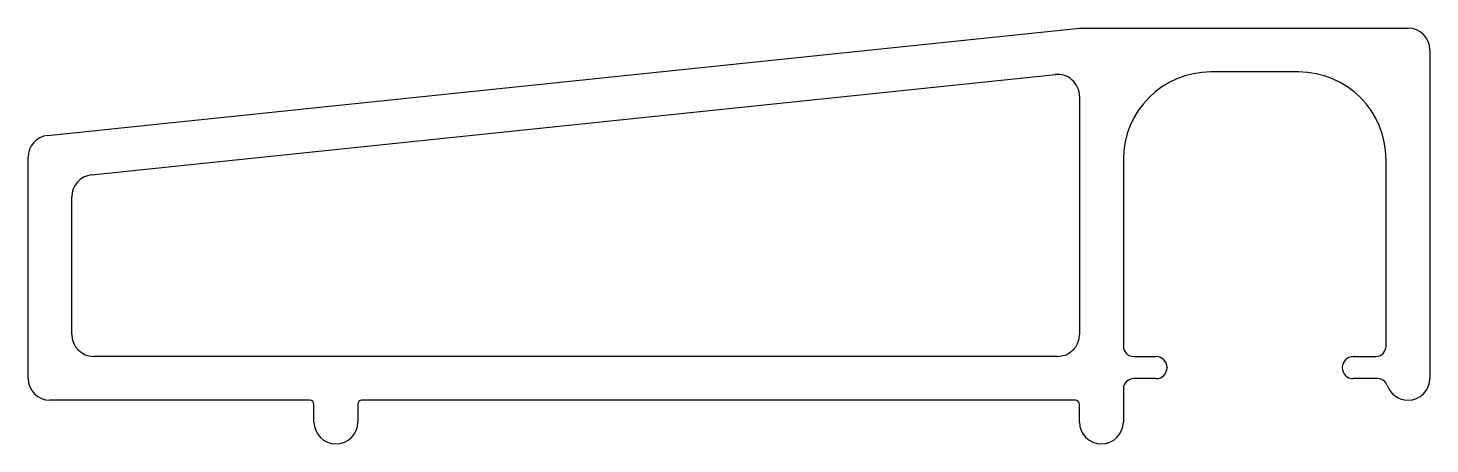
# Model space of a CAD drawing. Extents: x -33 to 68, y -17 to 14.
import ezdxf

# ---------------------------------------------------------------- set-up
doc = ezdxf.new("R2010")
doc.units = 0
doc.header["$MEASUREMENT"] = 0
doc.layers.get('0').update_dxf_attribs({"linetype": 'CONTINUOUS'})

msp = doc.modelspace()

# ---------------------------------------------------------------- linework, layer by layer
for p, q in [((-31.73, 5.86), (43.05, 13.65)), ((43.05, 13.65), (66.86, 13.65)), ((68.45, 12.06), (68.45, -11.75)), ((-28.55, 3), (41.3, 10.28)), ((58.92, 10.47), (52.58, 10.47)), ((43.05, 8.7), (43.05, -8.57)), ((-33.15, -11.75), (-33.15, 4.28)), ((46.23, 4.12), (46.23, -9.42)), ((65.27, -9.42), (65.27, 4.12)), ((-29.98, -8.57), (-29.98, 1.42)), ((41.46, -10.16), (-28.39, -10.16)), ((46.98, -10.17), (48.61, -10.17)), ((49.4, -10.97), (49.4, -10.98)), ((62.1, -10.98), (62.1, -10.97)), ((62.89, -10.17), (64.52, -10.17)), ((48.61, -11.77), (46.98, -11.77)), ((64.65, -11.77), (62.89, -11.77)), ((46.23, -12.52), (46.23, -13.34)), ((-12.73, -13.34), (-31.56, -13.34)), ((-12.43, -14.92), (-12.43, -13.64)), ((-9.26, -13.64), (-9.26, -14.92)), ((42.75, -13.34), (-8.96, -13.34)), ((43.05, -14.92), (43.05, -13.64)), ((46.23, -13.34), (46.23, -14.92)), ((66.86, -13.34), (66.86, -13.34))]:
    msp.add_line(p, q)
for centre, radius, start, end in [((66.86, 12.06), 1.59, 0, 90), ((41.46, 8.7), 1.59, 0, 95.9465), ((52.58, 4.12), 6.35, 90, 180), ((58.92, 4.12), 6.35, 360, 90), ((-31.56, 4.28), 1.59, 95.9465, 180), ((-28.39, 1.42), 1.59, 95.9465, 180), ((-28.39, -8.57), 1.59, 180, 270), ((41.46, -8.57), 1.59, 270, 0), ((46.98, -9.42), 0.75, 180, 270), ((64.52, -9.42), 0.75, 270, 360), ((48.61, -10.97), 0.794, 360, 90), ((48.61, -10.98), 0.794, 270, 360), ((62.89, -10.97), 0.794, 90, 180), ((62.89, -10.98), 0.794, 180, 270), ((-31.56, -11.75), 1.59, 180, 270), ((46.98, -12.52), 0.75, 90, 180), ((64.65, -12.52), 0.75, 19.3327, 90), ((66.86, -11.75), 1.59, 270, 0), ((66.86, -11.75), 1.59, 199.3327, 270), ((-12.73, -13.64), 0.3, 0, 90), ((-8.96, -13.64), 0.3, 90, 180), ((42.75, -13.64), 0.3, 0, 90), ((-10.84, -14.92), 1.59, 180, 270), ((-10.84, -14.92), 1.59, 270, 0), ((44.64, -14.92), 1.59, 180, 270), ((44.64, -14.92), 1.59, 270, 0)]:
    msp.add_arc(centre, radius, start, end)

doc.saveas('drawing.dxf')
